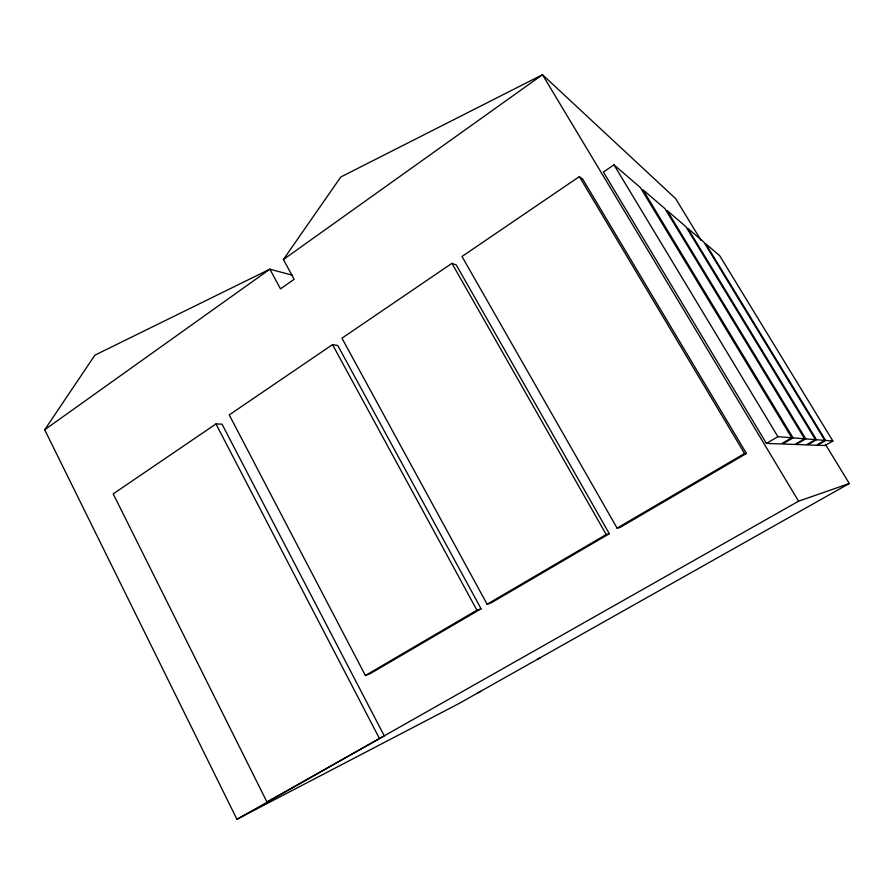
<?xml version="1.0" encoding="UTF-8"?>
<svg xmlns="http://www.w3.org/2000/svg" width="894" height="894" viewBox="0 0 894 894"><rect width="100%" height="100%" fill="white"/><g stroke="black" fill="none" stroke-linecap="round" stroke-linejoin="round"><path stroke-width="1.34" d="M825.318 444.173L849.3 483.509L458.633 703.723L236.921 819.284L44.7 429.768L94.865 355.175L269.865 269.183L292.584 275.263M44.7 429.768L269.865 269.183L280.504 288.885L294.126 279.274L283.409 259.528L340.793 176.99L542.49 74.716L675.64 198.647L701.075 240.363M283.409 259.528L542.49 74.716L798.577 501.199L849.3 483.509M266.948 802.007L384.264 735.84L222.014 424.158L215.968 423.935L113.203 493.879L266.948 802.007L272.659 799.046M332.512 344.615L229.244 414.905L365.378 675.506L370.384 673.551L481.084 608.78L337.764 345.509L332.512 344.615L476.915 610.2L481.084 608.78M451.928 263.339L341.944 338.189L487.107 604.232L491.197 602.858L609.328 533.729L456.286 264.982L451.928 263.339L606.199 534.511L609.328 533.729M579.357 176.61L461.986 256.5L617.095 528.13L620.123 527.404L746.445 453.481L582.698 179.102L579.357 176.61L744.534 453.515L746.445 453.481M613.999 164.865L603.394 172.05L766.393 443.413L781.155 443.949L791.749 437.769L640.35 187.528L613.999 164.865L777.903 436.674L791.749 437.769M365.378 675.506L476.915 610.2M487.107 604.232L606.199 534.511M617.095 528.13L744.534 453.515M766.393 443.413L777.903 436.674M793.079 437.881L782.563 443.994L794.878 444.441L804.622 438.786L664.991 208.704L642.875 189.696L793.079 437.881L804.622 438.786M805.729 438.876L796.062 444.486L806.477 444.866L815.496 439.647L685.955 226.718L667.125 210.537L805.729 438.876L815.496 439.647M816.445 439.725L807.494 444.899L816.434 445.223L824.816 440.384L704.003 242.24L687.788 228.294L816.445 439.725L824.816 440.384M825.631 440.44L817.306 445.257L825.05 445.536L832.895 441.021L719.704 255.729L705.589 243.604L825.631 440.44L832.895 441.021M236.921 819.284L798.577 501.199M478.1 692.749L480.771 691.364M537.696 659.157L540.065 657.939M215.968 423.935L379.347 738.332"/></g></svg>
